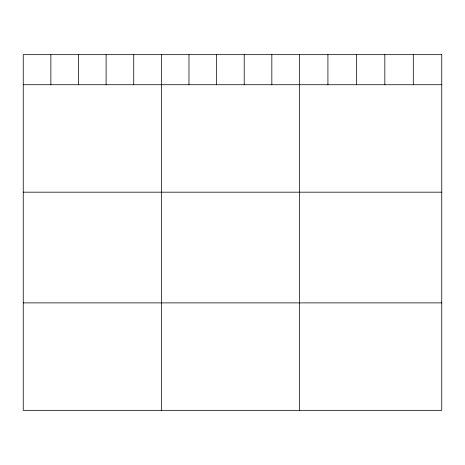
<?xml version="1.0" encoding="UTF-8"?>
<svg xmlns="http://www.w3.org/2000/svg" width="465" height="465" viewBox="0 0 465 465"><rect width="100%" height="100%" fill="white"/><g stroke="black" fill="none" stroke-linecap="round" stroke-linejoin="round"><path stroke-width="0.7" d="M23.25 84.729L441.75 84.729M23.25 192.179L441.75 192.179M23.25 302.884L441.75 302.884M413.292 54.667L413.292 84.729M384.834 54.667L384.834 84.729M356.376 54.667L356.376 84.729M327.918 54.667L327.918 84.729M299.46 54.667L299.46 410.333M271.839 54.667L271.839 84.729M244.218 54.667L244.218 84.729M216.597 54.667L216.597 84.729M188.976 54.667L188.976 84.729M161.355 54.667L161.355 410.333M133.734 54.667L133.734 84.729M106.113 54.667L106.113 84.729M78.492 54.667L78.492 84.729M50.871 54.667L50.871 84.729M441.75 54.667L23.25 54.667L23.25 410.333L441.75 410.333L441.75 54.667"/></g></svg>
